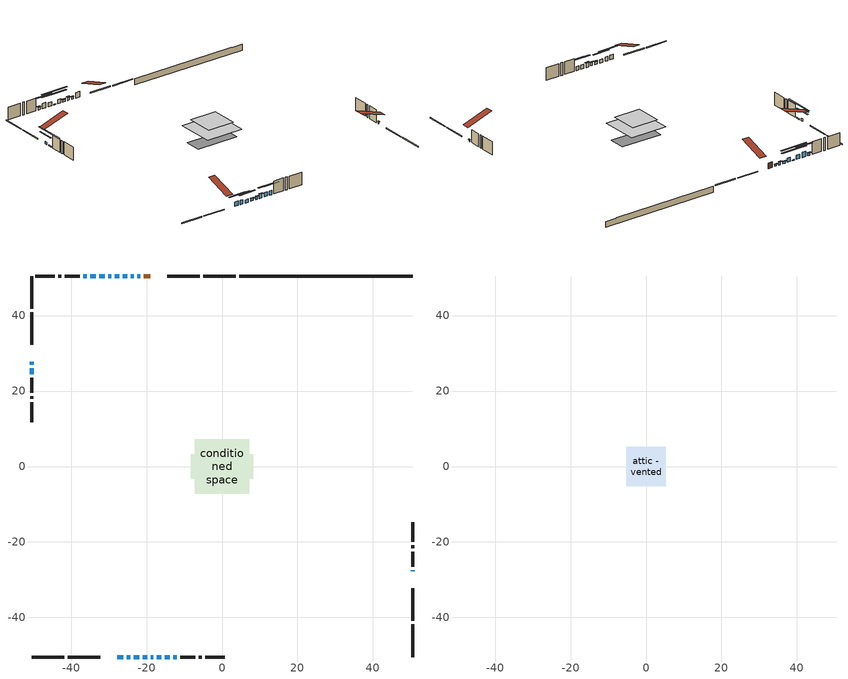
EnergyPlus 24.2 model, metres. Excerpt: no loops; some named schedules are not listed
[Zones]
conditioned space
 floor adiabatic (AdiabaticFloorConstruction): -7.27,-7.27 -7.27,7.27 7.27,7.27 7.27,-7.27 z2.94
 floor foundation (Slab1 construction): -8.22,-3.26 -8.22,3.26 8.22,3.26 8.22,-3.26 z-1.81
 wall outside (RimJoist1 construction): 3.64,50.47 -5,50.47 / -50.47,-50.47 -41.83,-50.47 / -50.47,50.47 -50.47,41.83 / 50.47,-50.47 50.47,-41.83 z0.5:0.8
 wall outside (RimJoist2 construction): -5.93,50.47 -14.53,50.47 / -40.9,-50.47 -32.3,-50.47 / -50.47,40.9 -50.47,32.3 / 50.47,-40.9 50.47,-32.3 z0.5:0.8
 wall outside (AdiabaticWallConstruction 1): -19.06,50.47 -20.8,50.47 z0.5:2.53
 wall outside (AdiabaticWallConstruction): 50.47,-27.77 50.47,-27.51 z0.5:1.12; -27.77,-50.47 -26.23,-50.47 z0.5:2.19; -21.72,50.47 -22.48,50.47 z0.5:1.25; -23.4,50.47 -24.2,50.47 z0.5:1.65; -25.13,50.47 -26.27,50.47 z0.5:1.32; -25.3,-50.47 -24.3,-50.47 / -17.32,-50.47 -16.12,-50.47 / -27.2,50.47 -28.4,50.47 / -31.02,50.47 -32.52,50.47 z0.5:2.1; -23.37,-50.47 -21.91,-50.47 z0.5:1.7; -20.98,-50.47 -19.78,-50.47 / -35.87,50.47 -36.8,50.47 z0.5:1.46; -18.85,-50.47 -18.25,-50.47 z0.5:1.67; -50.47,27.77 -50.47,26.95 z0.5:1.48; -29.33,50.47 -30.09,50.47 / -50.47,26.02 -50.47,24.5 z0.5:0.76; -33.45,50.47 -34.95,50.47 z0.5:2.5; -15.19,-50.47 -13.85,-50.47 / -12.92,-50.47 -11.99,-50.47 z0.5:2.08
 wall outside (Wall1 construction): -37.73,50.47 -41.72,50.47 / -11.06,-50.47 -7.07,-50.47 / -50.47,23.57 -50.47,19.57 / 50.47,-26.58 50.47,-22.58 z0.5:5.38
 wall outside (Wall2 construction): -42.65,50.47 -43.38,50.47 / -6.14,-50.47 -5.41,-50.47 / -50.47,18.64 -50.47,17.92 / 50.47,-21.65 50.47,-20.93 z0.5:5.38
 wall outside (Wall3 construction): -44.31,50.47 -49.55,50.47 / -4.48,-50.47 0.76,-50.47 / -50.47,16.99 -50.47,11.75 / 50.47,-20 50.47,-14.76 z0.5:5.38
 wall foundation (FoundationWall1 construction): 4.57,50.47,-1.81 4.57,50.47,0.5 45.88,50.47,0.5 45.88,50.47,0.37 50.47,50.47,0.37 50.47,50.47,-1.81
 window (WindowConstruction): 50.47,-27.77 50.47,-27.51 z0.5:1.12
 window (WindowConstruction 7): -27.77,-50.47 -26.23,-50.47 z0.5:2.19
 window (WindowConstruction 8): -21.72,50.47 -22.47,50.47 z0.5:1.25
 window (WindowConstruction 9): -23.4,50.47 -24.2,50.47 z0.5:1.65
 window (WindowConstruction 10): -25.13,50.47 -26.27,50.47 z0.5:1.32
 window (WindowConstruction 11): -25.3,-50.47 -24.3,-50.47 z0.5:2.1
 window (WindowConstruction 12): -23.37,-50.47 -21.91,-50.47 z0.5:1.7
 window (WindowConstruction 13): -20.98,-50.47 -19.78,-50.47 z0.5:1.46
 window (WindowConstruction 14): -18.85,-50.47 -18.25,-50.47 z0.5:1.67
 window (WindowConstruction 15): -17.32,-50.47 -16.12,-50.47 z0.5:2.1
 window (WindowConstruction 1): -27.2,50.47 -28.4,50.47 z0.5:2.1
 window (WindowConstruction 16): -50.47,27.77 -50.47,26.95 z0.5:1.48
 window (WindowConstruction 17): -29.33,50.47 -30.09,50.47 z0.5:0.76
 window (WindowConstruction 18): -50.47,26.02 -50.47,24.5 z0.5:0.76
 window (WindowConstruction 2): -31.02,50.47 -32.52,50.47 z0.5:2.1
 window (WindowConstruction 3): -33.45,50.47 -34.95,50.47 z0.5:2.5
 window (WindowConstruction 4): -35.88,50.47 -36.8,50.47 z0.5:1.46
 window (WindowConstruction 5): -15.19,-50.47 -13.85,-50.47 z0.5:2.08
 window (WindowConstruction 6): -12.92,-50.47 -11.99,-50.47 z0.5:2.08
 door (Door): -19.06,50.47 -20.79,50.47 z0.5:2.53
 ceiling adiabatic (AdiabaticFloorConstruction): 7.27,-7.27 7.27,7.27 -7.27,7.27 -7.27,-7.27 z2.94
attic - vented
 floor to conditioned space (Floor1 construction Reversed): -5.2,-5.2 -5.2,5.2 5.2,5.2 5.2,-5.2 z5.38
 roof outside (Roof1 construction): -18.13,50.47,5.38 -18.13,40.35,8.75 -15.46,40.35,8.75 -15.46,50.47,5.38; -28.7,-50.47,5.38 -28.7,-40.35,8.75 -31.37,-40.35,8.75 -31.37,-50.47,5.38; -50.47,28.7,5.38 -40.35,28.7,8.75 -40.35,31.37,8.75 -50.47,31.37,5.38; 50.47,-28.7,5.38 40.35,-28.7,8.75 40.35,-31.37,8.75 50.47,-31.37,5.38
shading: 50.47,-27.31 50.47,-27.97 50.89,-27.97 50.89,-27.31 z1.32; -23.59,-50.47 -30.41,-50.47 -30.41,-50.89 -23.59,-50.89 z4.83; -22.67,50.47 -21.52,50.47 -21.52,50.89 -22.67,50.89 z1.45; -24.4,50.47 -23.2,50.47 -23.2,50.89 -24.4,50.89 z1.85; -26.47,50.47 -24.93,50.47 -24.93,50.89 -26.47,50.89 z1.52; -21.66,-50.47 -27.94,-50.47 -27.94,-50.89 -21.66,-50.89 z4.74; -19.27,-50.47 -26.01,-50.47 -26.01,-50.89 -19.27,-50.89 z4.34; -19.58,-50.47 -21.18,-50.47 -21.18,-50.89 -19.58,-50.89 z1.66; -18.05,-50.47 -19.05,-50.47 -19.05,-50.89 -18.05,-50.89 z1.87; -15.92,-50.47 -17.52,-50.47 -17.52,-50.89 -15.92,-50.89 z2.3; -31.04,50.47 -24.56,50.47 -24.56,50.89 -31.04,50.89 z4.74; -50.47,24.31 -50.47,30.41 -50.89,30.41 -50.89,24.31 z4.12; -35.12,50.47 -24.3,50.47 -24.3,50.89 -35.12,50.89 z5.79; -50.47,19.47 -50.47,31.05 -50.89,31.05 -50.89,19.47 z5.79; -35.16,50.47 -28.38,50.47 -28.38,50.89 -35.16,50.89 z4.74; -37.59,50.47 -30.81,50.47 -30.81,50.89 -37.59,50.89 z5.14; -37,50.47 -35.67,50.47 -35.67,50.89 -37,50.89 z1.66; -11.21,-50.47 -17.83,-50.47 -17.83,-50.89 -11.21,-50.89 z4.72; -9.35,-50.47 -15.56,-50.47 -15.56,-50.89 -9.35,-50.89 z4.72
[Building]
Building 1: Terrain=Suburbs
[Site:Location]
Toronto City Centre_ON: Latitude {deg}=43.63; Longitude {deg}=-79.39; Time Zone {hr}=-5; Elevation {m}=77; Keep Site Location Information=Yes
[Site:GroundTemperature:Shallow]
5.01852, 3.26908, 3.12898, 3.95918, 7.29196, 10.6092, 13.4851, 15.3069, 15.4617, 13.9799, 11.1774, 7.9619
[Site:WaterMainsTemperature]
Calculation Method=Schedule; Temperature Schedule=mains temperature schedule
[Material] Roughness=Rough; Thermal Absorptance=0.9
Name | Thickness {m} | Conductivity {W/m-K} | Density {kg/m3} | Specific Heat {J/kg-K} | Solar Absorptance | Visible Absorptance
asphalt or fiberglass shingles | 0.00635 | 0.162714 | 1121.4 | 1465.45 | 0.4 | 0.4
ceiling stud and cavity | 0.1397 | 0.0798161 | 65.682 | 1177.47 | 0.7 | 0.7
concrete 4.0 in. | 0.1016 | 1.803125 | 2242.8 | 837.4 | 0.7 | 0.7
concrete 8.0 in. | 0.2032 | 1.803125 | 2242.8 | 837.4 | 0.7 | 0.7
door material | 0.04445 | 0.053851 | 512.64 | 1214.23 | 0.7 | 0.7
floor covering | 0.0127 | 0.0433444 | 54.468 | 1339.84 | 0.6 | 0.6
floor rigid ins; wall rigid ins | 0.512978 | 0.029427 | 32.04 | 1214.23 | 0.7 | 0.7
floor stud and cavity | 0.1397 | 1.75129 | 37.0049 | 1207.88 | 0.7 | 0.7
furniture material conditioned space 1 | 0.1524 | 0.115458 | 640.8 | 1214.23 | 0.6 | 0.6
gypsum board | 0.0127 | 0.160291 | 801 | 837.4 | 0.6 | 0.6
osb sheathing 0.5 in. | 0.0127 | 0.115458 | 512.64 | 1214.23 | 0.7 | 0.7
osb sheathing 0.75 in. | 0.01905 | 0.115458 | 512.64 | 1214.23 | 0.7 | 0.7
osb sheathing 2.0 in. | 0.0508 | 0.115458 | 512.64 | 1214.23 | 0.7 | 0.7
rim joist stud and cavity | 0.0508 | 0.0451784 | 125.044 | 1163.47 | 0.6 | 0.6
rim joist stud and cavity 1 | 0.0508 | 0.648972 | 50.32683 | 1063.81 | 0.6 | 0.6
wall stud and cavity | 0.1397 | 0.0772525 | 139.0536 | 1170.24 | 0.7 | 0.7
wall stud and cavity 1 | 0.1397 | 0.0837786 | 139.0536 | 1170.24 | 0.7 | 0.7
wall stud and cavity 2 | 0.1397 | 0.0768782 | 139.0536 | 1170.24 | 0.7 | 0.7
wall stud and cavity 3 | 0.0889 | 0.380278 | 52.3479 | 1209.89 | 0.7 | 0.7
wall stud and cavity 4 | 0.0889 | 0.391764 | 83.0341 | 1211.67 | 0.7 | 0.7
wood siding | 0.0254 | 0.102417 | 544.68 | 1172.36 | 0.4 | 0.4
wood siding 1; wood siding 2; wood siding 3 | 0.0254 | 0.102417 | 544.68 | 1172.36 | 0.7 | 0.7
[WindowMaterial:SimpleGlazingSystem]
Name | U-Factor {W/m2-K} | Solar Heat Gain Coefficient
WindowMaterial | 2.6539 | 0.44
WindowMaterial 1 | 2.25928 | 0.59
WindowMaterial 10 | 2.2218 | 0.6
WindowMaterial 11 | 2.15026 | 0.62
WindowMaterial 12 | 2.13266 | 0.63
WindowMaterial 13 | 2.310946 | 0.57
WindowMaterial 14 | 2.28767 | 0.58
WindowMaterial 15 | 2.24224 | 0.59
WindowMaterial 16 | 5.36741 | 0.57
WindowMaterial 2 | 2.09575 | 0.64
WindowMaterial 3 | 2.07588 | 0.65
WindowMaterial 4 | 2.22521 | 0.6
WindowMaterial 5 | 2.23202 | 0.6
WindowMaterial 6 | 2.16389 | 0.62
WindowMaterial 7 | 2.0878 | 0.64
WindowMaterial 8 | 2.30129 | 0.57
WindowMaterial 9 | 2.225776 | 0.6
[Construction]
AdiabaticFloorConstruction: floor stud and cavity, floor rigid ins, osb sheathing 0.75 in., floor covering
AdiabaticWallConstruction: wood siding 2, wall rigid ins, wall stud and cavity 3, gypsum board
AdiabaticWallConstruction 1: wood siding 3, wall rigid ins, wall stud and cavity 3, gypsum board
Door: door material
Floor1 construction Reversed: gypsum board, ceiling stud and cavity
FoundationWall1 construction: concrete 8.0 in.
furniture construction conditioned space 1: furniture material conditioned space 1
PartitionWallConstruction: gypsum board, wall stud and cavity 4, gypsum board
RimJoist1 construction: wood siding 1, osb sheathing 2.0 in., rim joist stud and cavity
RimJoist2 construction: wood siding 1, rim joist stud and cavity 1
Roof1 construction: asphalt or fiberglass shingles
Slab1 construction: concrete 4.0 in.
Wall1 construction: wood siding, osb sheathing 0.5 in., wall stud and cavity, gypsum board
Wall2 construction: wood siding, osb sheathing 0.5 in., wall stud and cavity 1, gypsum board
Wall3 construction: wood siding, osb sheathing 0.5 in., wall stud and cavity 2, gypsum board
WindowConstruction: WindowMaterial
WindowConstruction 1; WindowConstruction 15: WindowMaterial 1
WindowConstruction 10: WindowMaterial 10
WindowConstruction 11: WindowMaterial 11
WindowConstruction 12: WindowMaterial 12
WindowConstruction 13: WindowMaterial 13
WindowConstruction 14: WindowMaterial 14
WindowConstruction 16: WindowMaterial 15
WindowConstruction 17; WindowConstruction 18: WindowMaterial 16
WindowConstruction 2: WindowMaterial 2
WindowConstruction 3: WindowMaterial 3
WindowConstruction 4: WindowMaterial 4
WindowConstruction 5: WindowMaterial 5
WindowConstruction 6: WindowMaterial 6
WindowConstruction 7: WindowMaterial 7
WindowConstruction 8: WindowMaterial 8
WindowConstruction 9: WindowMaterial 9
[Zone] Multiplier=1; Part of Total Floor Area=Yes
Name | Volume {m3}
attic - vented | 59.154
conditioned space | 811.5
[Space]
Name | Zone | Volume {m3}
attic - vented 1 | attic - vented | 59.154
conditioned space 1 | conditioned space | 811.5
[ZoneInfiltration:EffectiveLeakageArea]
infil attic - vented 1: Zone or Space=attic - vented 1; Schedule=Always On Discrete; Effective Air Leakage Area {cm2}=4547.37; Stack Coefficient=0.000234625; Wind Coefficient=1.03492e-05
[ZoneMixing]
whole house fan mix: Zone or Space=attic - vented; Schedule=Always On Continuous; Design Flow Rate Calculation Method=Flow/Zone; Design Flow Rate {m3/s}=0; Source Zone or Space=conditioned space
[SurfaceProperty:ExposedFoundationPerimeter]
Slab1: Exposed Perimeter Calculation Method=TotalExposedPerimeter; Total Exposed Perimeter {m}=45.901
[InternalMass] Zone or ZoneList=conditioned space; Space or SpaceList=conditioned space 1
Name | Construction | Surface Area {m2}
furniture mass conditioned space 1 | furniture construction conditioned space 1 | 127.36
partition wall mass | PartitionWallConstruction | 318.4
[Lights]
interior lighting: Zone or ZoneList or Space or SpaceList=conditioned space 1; Schedule=interior lighting schedule; Design Level Calculation Method=LightingLevel; Lighting Level {W}=343.2; Return Air Fraction=0; Fraction Radiant=0.6; Fraction Visible=0.2; Fraction Replaceable=1
[People]
occupants: Zone or ZoneList or Space or SpaceList=conditioned space 1; Number of People Schedule=occupants schedule; Number of People Calculation Method=People; Number of People=3; Fraction Radiant=0.314171; Sensible Heat Fraction=0.56303; Activity Level Schedule=occupants activity schedule; Carbon Dioxide Generation Rate {m3/s-W}=0; Enable ASHRAE 55 Comfort Warnings=No; Mean Radiant Temperature Calculation Type=EnclosureAveraged
[ElectricEquipment] Zone or ZoneList or Space or SpaceList=conditioned space 1; Design Level Calculation Method=EquipmentLevel
Name | Schedule | Design Level {W} | Fraction Latent | Fraction Radiant | Fraction Lost
clothes dryer | clothes dryer schedule | 140.772 | 0.015 | 0.081 | 0.85
clothes washer | clothes washer schedule | 32.1985 | 0.03 | 0.162 | 0.7
cooking range | cooking range schedule | 215.147 | 0.08 | 0.432 | 0.2
dishwasher | dishwasher schedule | 66.8632 | 0.3 | 0.18 | 0.4
fridge | fridge schedule | 72.9452 | 0 | 0.6 | 0
mech vent bath fan 0 | mech vent bath fan 0 schedule | 50.2 | 0 | 0 | 1
mech vent bath fan 1 | mech vent bath fan 1 schedule | 50.2 | 0 | 0 | 1
mech vent house fan | mech vent house fan schedule | 0.95 | 0 | 0 | 1
mech vent house fan cfis | mech vent house fan cfis schedule | 0 | 0 | 0 | 0
mech vent range fan 0 | mech vent range fan 0 schedule | 57 | 0 | 0 | 1
misc plug loads | misc plug loads schedule | 494.7 | 0.045 | 0.513 | 0.1
whole house fan | Always On Discrete | 0 | 0 | 0 | 1
[OtherEquipment] Zone or ZoneList or Space or SpaceList=conditioned space 1; Design Level Calculation Method=EquipmentLevel
Name | Fuel Type | Schedule | Design Level {W} | Fraction Latent | Fraction Radiant | Fraction Lost
clothes dryer 1 | Electricity | clothes dryer schedule | 0 | 0.015 | 0.081 | 0.85
cooking range 1 | Electricity | cooking range schedule | 0 | 0.08 | 0.432 | 0.2
general water use latent | None | general water use schedule | 62.594 | 1 | 0 | 0
general water use sensible | None | general water use schedule | -61.6891 | 0 | 0.6 | 0
mech vent house fan latent load | None | Always On Discrete | 0 | 1 | 0 | 0
mech vent house fan sensible load | None | Always On Discrete | 0 | 0 | 0 | 0
water heater energy adjustment1 | NaturalGas | Always On Discrete | 0.01 | 0 | 0 | 1
[ZoneInfiltration:DesignFlowRate] Zone or ZoneList or Space or SpaceList=conditioned space 1; Schedule=Always On Discrete; Design Flow Rate Calculation Method=Flow/Zone; Design Flow Rate {m3/s}=0
infil flow; natural vent flow; whole house fan flow
[Foundation:Kiva]
Foundation Kiva 1: Initial Indoor Air Temperature {C}=18; Wall Height Above Grade {m}=0.499994; Wall Depth Below Slab {m}=0.2032
[Foundation:Kiva:Settings]
Soil Conductivity {W/m-K}=0.849921; Soil Density {kg/m3}=1842.3; Soil Specific Heat {J/kg-K}=418.7; Ground Solar Absorptivity=0.9; Ground Thermal Absorptivity=0.9; Ground Surface Roughness {m}=0.03; Far-Field Width {m}=40; Deep-Ground Boundary Condition=ZeroFlux; Deep-Ground Depth {m}=40; Minimum Cell Dimension {m}=0.2; Maximum Cell Growth Coefficient=3; Simulation Timestep=Timestep
[Exterior:Lights]
exterior lighting: Schedule=exterior lighting schedule; Design Level {W}=75.6
[Schedule:Constant]
Name | Hourly Value
Always On Continuous; mech vent house fan schedule; mech vent house fan cfis schedule; Always On Discrete | 1
occupants activity schedule | 117.228
fridge schedule | 0
[Schedule:Week:Daily]
interior lighting schedule Week Rule - Jan1-Jan27: interior lighting schedule day, interior lighting schedule day, interior lighting schedule day, interior lighting schedule day, interior lighting schedule day, interior lighting schedule day, interior lighting schedule day, interior lighting schedule default day, interior lighting schedule default day, interior lighting schedule default day, interior lighting schedule default day, interior lighting schedule default day
interior lighting schedule Week Rule - Jan28-Feb3: interior lighting schedule day, interior lighting schedule day, interior lighting schedule day, interior lighting schedule day, interior lighting schedule day 1, interior lighting schedule day 1, interior lighting schedule day 1, interior lighting schedule default day, interior lighting schedule default day, interior lighting schedule default day, interior lighting schedule default day, interior lighting schedule default day
interior lighting schedule Week Rule - Feb4-Feb24: interior lighting schedule day 1, interior lighting schedule day 1, interior lighting schedule day 1, interior lighting schedule day 1, interior lighting schedule day 1, interior lighting schedule day 1, interior lighting schedule day 1, interior lighting schedule default day, interior lighting schedule default day, interior lighting schedule default day, interior lighting schedule default day, interior lighting schedule default day
interior lighting schedule Week Rule - Feb25-Mar3: interior lighting schedule day 1, interior lighting schedule day 1, interior lighting schedule day 1, interior lighting schedule day 1, interior lighting schedule day 2, interior lighting schedule day 2, interior lighting schedule day 2, interior lighting schedule default day, interior lighting schedule default day, interior lighting schedule default day, interior lighting schedule default day, interior lighting schedule default day
interior lighting schedule Week Rule - Mar4-Mar31: interior lighting schedule day 2, interior lighting schedule day 2, interior lighting schedule day 2, interior lighting schedule day 2, interior lighting schedule day 2, interior lighting schedule day 2, interior lighting schedule day 2, interior lighting schedule default day, interior lighting schedule default day, interior lighting schedule default day, interior lighting schedule default day, interior lighting schedule default day
interior lighting schedule Week Rule - Apr1-Apr28: interior lighting schedule day 3, interior lighting schedule day 3, interior lighting schedule day 3, interior lighting schedule day 3, interior lighting schedule day 3, interior lighting schedule day 3, interior lighting schedule day 3, interior lighting schedule default day, interior lighting schedule default day, interior lighting schedule default day, interior lighting schedule default day, interior lighting schedule default day
interior lighting schedule Week Rule - Apr29-May5: interior lighting schedule day 3, interior lighting schedule day 3, interior lighting schedule day 4, interior lighting schedule day 4, interior lighting schedule day 4, interior lighting schedule day 4, interior lighting schedule day 4, interior lighting schedule default day, interior lighting schedule default day, interior lighting schedule default day, interior lighting schedule default day, interior lighting schedule default day
interior lighting schedule Week Rule - May6-May26: interior lighting schedule day 4, interior lighting schedule day 4, interior lighting schedule day 4, interior lighting schedule day 4, interior lighting schedule day 4, interior lighting schedule day 4, interior lighting schedule day 4, interior lighting schedule default day, interior lighting schedule default day, interior lighting schedule default day, interior lighting schedule default day, interior lighting schedule default day
interior lighting schedule Week Rule - May27-Jun2: interior lighting schedule day 4, interior lighting schedule day 4, interior lighting schedule day 4, interior lighting schedule day 4, interior lighting schedule day 4, interior lighting schedule day 5, interior lighting schedule day 5, interior lighting schedule default day, interior lighting schedule default day, interior lighting schedule default day, interior lighting schedule default day, interior lighting schedule default day
interior lighting schedule Week Rule - Jun3-Jun30: interior lighting schedule day 5, interior lighting schedule day 5, interior lighting schedule day 5, interior lighting schedule day 5, interior lighting schedule day 5, interior lighting schedule day 5, interior lighting schedule day 5, interior lighting schedule default day, interior lighting schedule default day, interior lighting schedule default day, interior lighting schedule default day, interior lighting schedule default day
interior lighting schedule Week Rule - Jul1-Jul28: interior lighting schedule day 6, interior lighting schedule day 6, interior lighting schedule day 6, interior lighting schedule day 6, interior lighting schedule day 6, interior lighting schedule day 6, interior lighting schedule day 6, interior lighting schedule default day, interior lighting schedule default day, interior lighting schedule default day, interior lighting schedule default day, interior lighting schedule default day
interior lighting schedule Week Rule - Jul29-Aug4: interior lighting schedule day 6, interior lighting schedule day 6, interior lighting schedule day 6, interior lighting schedule day 7, interior lighting schedule day 7, interior lighting schedule day 7, interior lighting schedule day 7, interior lighting schedule default day, interior lighting schedule default day, interior lighting schedule default day, interior lighting schedule default day, interior lighting schedule default day
interior lighting schedule Week Rule - Aug5-Aug25: interior lighting schedule day 7, interior lighting schedule day 7, interior lighting schedule day 7, interior lighting schedule day 7, interior lighting schedule day 7, interior lighting schedule day 7, interior lighting schedule day 7, interior lighting schedule default day, interior lighting schedule default day, interior lighting schedule default day, interior lighting schedule default day, interior lighting schedule default day
interior lighting schedule Week Rule - Aug26-Sep1: interior lighting schedule day 7, interior lighting schedule day 7, interior lighting schedule day 7, interior lighting schedule day 7, interior lighting schedule day 7, interior lighting schedule day 7, interior lighting schedule day 8, interior lighting schedule default day, interior lighting schedule default day, interior lighting schedule default day, interior lighting schedule default day, interior lighting schedule default day
interior lighting schedule Week Rule - Sep2-Sep29: interior lighting schedule day 8, interior lighting schedule day 8, interior lighting schedule day 8, interior lighting schedule day 8, interior lighting schedule day 8, interior lighting schedule day 8, interior lighting schedule day 8, interior lighting schedule default day, interior lighting schedule default day, interior lighting schedule default day, interior lighting schedule default day, interior lighting schedule default day
interior lighting schedule Week Rule - Sep30-Oct6: interior lighting schedule day 8, interior lighting schedule day 9, interior lighting schedule day 9, interior lighting schedule day 9, interior lighting schedule day 9, interior lighting schedule day 9, interior lighting schedule day 9, interior lighting schedule default day, interior lighting schedule default day, interior lighting schedule default day, interior lighting schedule default day, interior lighting schedule default day
interior lighting schedule Week Rule - Oct7-Oct27: interior lighting schedule day 9, interior lighting schedule day 9, interior lighting schedule day 9, interior lighting schedule day 9, interior lighting schedule day 9, interior lighting schedule day 9, interior lighting schedule day 9, interior lighting schedule default day, interior lighting schedule default day, interior lighting schedule default day, interior lighting schedule default day, interior lighting schedule default day
interior lighting schedule Week Rule - Oct28-Nov3: interior lighting schedule day 9, interior lighting schedule day 9, interior lighting schedule day 9, interior lighting schedule day 9, interior lighting schedule day 10, interior lighting schedule day 10, interior lighting schedule day 10, interior lighting schedule default day, interior lighting schedule default day, interior lighting schedule default day, interior lighting schedule default day, interior lighting schedule default day
interior lighting schedule Week Rule - Nov4-Nov24: interior lighting schedule day 10, interior lighting schedule day 10, interior lighting schedule day 10, interior lighting schedule day 10, interior lighting schedule day 10, interior lighting schedule day 10, interior lighting schedule day 10, interior lighting schedule default day, interior lighting schedule default day, interior lighting schedule default day, interior lighting schedule default day, interior lighting schedule default day
interior lighting schedule Week Rule - Nov25-Dec1: interior lighting schedule day 10, interior lighting schedule day 10, interior lighting schedule day 10, interior lighting schedule day 10, interior lighting schedule day 10, interior lighting schedule day 10, interior lighting schedule day 11, interior lighting schedule default day, interior lighting schedule default day, interior lighting schedule default day, interior lighting schedule default day, interior lighting schedule default day
interior lighting schedule Week Rule - Dec2-Dec31: interior lighting schedule day 11, interior lighting schedule day 11, interior lighting schedule day 11, interior lighting schedule day 11, interior lighting schedule day 11, interior lighting schedule day 11, interior lighting schedule day 11, interior lighting schedule default day, interior lighting schedule default day, interior lighting schedule default day, interior lighting schedule default day, interior lighting schedule default day
occupants schedule Week Rule - Jan1-Dec31: occupants schedule day, occupants schedule day, occupants schedule day, occupants schedule day, occupants schedule day, occupants schedule day, occupants schedule day, occupants schedule default day, occupants schedule default day, occupants schedule default day, occupants schedule default day, occupants schedule default day
clothes dryer schedule Week Rule - Jan1-Dec31: clothes dryer schedule day, clothes dryer schedule day, clothes dryer schedule day, clothes dryer schedule day, clothes dryer schedule day, clothes dryer schedule day, clothes dryer schedule day, clothes dryer schedule default day, clothes dryer schedule default day, clothes dryer schedule default day, clothes dryer schedule default day, clothes dryer schedule default day
clothes washer schedule Week Rule - Jan1-Dec31: clothes washer schedule day, clothes washer schedule day, clothes washer schedule day, clothes washer schedule day, clothes washer schedule day, clothes washer schedule day, clothes washer schedule day, clothes washer schedule default day, clothes washer schedule default day, clothes washer schedule default day, clothes washer schedule default day, clothes washer schedule default day
cooking range schedule Week Rule - Jan1-Dec31: cooking range schedule day, cooking range schedule day, cooking range schedule day, cooking range schedule day, cooking range schedule day, cooking range schedule day, cooking range schedule day, cooking range schedule default day, cooking range schedule default day, cooking range schedule default day, cooking range schedule default day, cooking range schedule default day
dishwasher schedule Week Rule - Jan1-Dec31: dishwasher schedule day, dishwasher schedule day, dishwasher schedule day, dishwasher schedule day, dishwasher schedule day, dishwasher schedule day, dishwasher schedule day, dishwasher schedule default day, dishwasher schedule default day, dishwasher schedule default day, dishwasher schedule default day, dishwasher schedule default day
mech vent bath fan 0 schedule Week Rule - Jan1-Dec31: mech vent bath fan 0 schedule day, mech vent bath fan 0 schedule day, mech vent bath fan 0 schedule day, mech vent bath fan 0 schedule day, mech vent bath fan 0 schedule day, mech vent bath fan 0 schedule day, mech vent bath fan 0 schedule day, mech vent bath fan 0 schedule default day, mech vent bath fan 0 schedule default day, mech vent bath fan 0 schedule default day, mech vent bath fan 0 schedule default day, mech vent bath fan 0 schedule default day
mech vent bath fan 1 schedule Week Rule - Jan1-Dec31: mech vent bath fan 1 schedule day, mech vent bath fan 1 schedule day, mech vent bath fan 1 schedule day, mech vent bath fan 1 schedule day, mech vent bath fan 1 schedule day, mech vent bath fan 1 schedule day, mech vent bath fan 1 schedule day, mech vent bath fan 1 schedule default day, mech vent bath fan 1 schedule default day, mech vent bath fan 1 schedule default day, mech vent bath fan 1 schedule default day, mech vent bath fan 1 schedule default day
mech vent range fan 0 schedule Week Rule - Jan1-Dec31: mech vent range fan 0 schedule day, mech vent range fan 0 schedule day, mech vent range fan 0 schedule day, mech vent range fan 0 schedule day, mech vent range fan 0 schedule day, mech vent range fan 0 schedule day, mech vent range fan 0 schedule day, mech vent range fan 0 schedule default day, mech vent range fan 0 schedule default day, mech vent range fan 0 schedule default day, mech vent range fan 0 schedule default day, mech vent range fan 0 schedule default day
misc plug loads schedule Week Rule - Jan1-Dec31: misc plug loads schedule day, misc plug loads schedule day, misc plug loads schedule day, misc plug loads schedule day, misc plug loads schedule day, misc plug loads schedule day, misc plug loads schedule day, misc plug loads schedule default day, misc plug loads schedule default day, misc plug loads schedule default day, misc plug loads schedule default day, misc plug loads schedule default day
general water use schedule Week Rule - Jan1-Dec31: general water use schedule day, general water use schedule day, general water use schedule day, general water use schedule day, general water use schedule day, general water use schedule day, general water use schedule day, general water use schedule default day, general water use schedule default day, general water use schedule default day, general water use schedule default day, general water use schedule default day
exterior lighting schedule Week Rule - Jan1-Jan27: exterior lighting schedule day, exterior lighting schedule day, exterior lighting schedule day, exterior lighting schedule day, exterior lighting schedule day, exterior lighting schedule day, exterior lighting schedule day, exterior lighting schedule default day, exterior lighting schedule default day, exterior lighting schedule default day, exterior lighting schedule default day, exterior lighting schedule default day
exterior lighting schedule Week Rule - Jan28-Feb3: exterior lighting schedule day, exterior lighting schedule day, exterior lighting schedule day, exterior lighting schedule day, exterior lighting schedule day 1, exterior lighting schedule day 1, exterior lighting schedule day 1, exterior lighting schedule default day, exterior lighting schedule default day, exterior lighting schedule default day, exterior lighting schedule default day, exterior lighting schedule default day
exterior lighting schedule Week Rule - Feb4-Feb24: exterior lighting schedule day 1, exterior lighting schedule day 1, exterior lighting schedule day 1, exterior lighting schedule day 1, exterior lighting schedule day 1, exterior lighting schedule day 1, exterior lighting schedule day 1, exterior lighting schedule default day, exterior lighting schedule default day, exterior lighting schedule default day, exterior lighting schedule default day, exterior lighting schedule default day
exterior lighting schedule Week Rule - Feb25-Mar3: exterior lighting schedule day 1, exterior lighting schedule day 1, exterior lighting schedule day 1, exterior lighting schedule day 1, exterior lighting schedule day 2, exterior lighting schedule day 2, exterior lighting schedule day 2, exterior lighting schedule default day, exterior lighting schedule default day, exterior lighting schedule default day, exterior lighting schedule default day, exterior lighting schedule default day
exterior lighting schedule Week Rule - Mar4-Mar31: exterior lighting schedule day 2, exterior lighting schedule day 2, exterior lighting schedule day 2, exterior lighting schedule day 2, exterior lighting schedule day 2, exterior lighting schedule day 2, exterior lighting schedule day 2, exterior lighting schedule default day, exterior lighting schedule default day, exterior lighting schedule default day, exterior lighting schedule default day, exterior lighting schedule default day
exterior lighting schedule Week Rule - Apr1-Apr28: exterior lighting schedule day 3, exterior lighting schedule day 3, exterior lighting schedule day 3, exterior lighting schedule day 3, exterior lighting schedule day 3, exterior lighting schedule day 3, exterior lighting schedule day 3, exterior lighting schedule default day, exterior lighting schedule default day, exterior lighting schedule default day, exterior lighting schedule default day, exterior lighting schedule default day
exterior lighting schedule Week Rule - Apr29-May5: exterior lighting schedule day 3, exterior lighting schedule day 3, exterior lighting schedule day 4, exterior lighting schedule day 4, exterior lighting schedule day 4, exterior lighting schedule day 4, exterior lighting schedule day 4, exterior lighting schedule default day, exterior lighting schedule default day, exterior lighting schedule default day, exterior lighting schedule default day, exterior lighting schedule default day
exterior lighting schedule Week Rule - May6-May26: exterior lighting schedule day 4, exterior lighting schedule day 4, exterior lighting schedule day 4, exterior lighting schedule day 4, exterior lighting schedule day 4, exterior lighting schedule day 4, exterior lighting schedule day 4, exterior lighting schedule default day, exterior lighting schedule default day, exterior lighting schedule default day, exterior lighting schedule default day, exterior lighting schedule default day
exterior lighting schedule Week Rule - May27-Jun2: exterior lighting schedule day 4, exterior lighting schedule day 4, exterior lighting schedule day 4, exterior lighting schedule day 4, exterior lighting schedule day 4, exterior lighting schedule day 5, exterior lighting schedule day 5, exterior lighting schedule default day, exterior lighting schedule default day, exterior lighting schedule default day, exterior lighting schedule default day, exterior lighting schedule default day
exterior lighting schedule Week Rule - Jun3-Jun30: exterior lighting schedule day 5, exterior lighting schedule day 5, exterior lighting schedule day 5, exterior lighting schedule day 5, exterior lighting schedule day 5, exterior lighting schedule day 5, exterior lighting schedule day 5, exterior lighting schedule default day, exterior lighting schedule default day, exterior lighting schedule default day, exterior lighting schedule default day, exterior lighting schedule default day
[Schedule:Year]
interior lighting schedule: interior lighting schedule Week Rule - Jan1-Jan27, 1, 1, 1, 27, interior lighting schedule Week Rule - Jan28-Feb3, 1, 28, 2, 3, interior lighting schedule Week Rule - Feb4-Feb24, 2, 4, 2, 24, interior lighting schedule Week Rule - Feb25-Mar3, 2, 25, 3, 3, interior lighting schedule Week Rule - Mar4-Mar31, 3, 4, 3, 31, interior lighting schedule Week Rule - Apr1-Apr28, 4, 1, 4, 28, interior lighting schedule Week Rule - Apr29-May5, 4, 29, 5, 5, interior lighting schedule Week Rule - May6-May26, 5, 6, 5, 26, interior lighting schedule Week Rule - May27-Jun2, 5, 27, 6, 2, interior lighting schedule Week Rule - Jun3-Jun30, 6, 3, 6, 30, interior lighting schedule Week Rule - Jul1-Jul28, 7, 1, 7, 28, interior lighting schedule Week Rule - Jul29-Aug4, 7, 29, 8, 4, interior lighting schedule Week Rule - Aug5-Aug25, 8, 5, 8, 25, interior lighting schedule Week Rule - Aug26-Sep1, 8, 26, 9, 1, interior lighting schedule Week Rule - Sep2-Sep29, 9, 2, 9, 29, interior lighting schedule Week Rule - Sep30-Oct6, 9, 30, 10, 6, interior lighting schedule Week Rule - Oct7-Oct27, 10, 7, 10, 27, interior lighting schedule Week Rule - Oct28-Nov3, 10, 28, 11, 3, interior lighting schedule Week Rule - Nov4-Nov24, 11, 4, 11, 24, interior lighting schedule Week Rule - Nov25-Dec1, 11, 25, 12, 1, interior lighting schedule Week Rule - Dec2-Dec31, 12, 2, 12, 31
occupants schedule: occupants schedule Week Rule - Jan1-Dec31, 1, 1, 12, 31
clothes dryer schedule: clothes dryer schedule Week Rule - Jan1-Dec31, 1, 1, 12, 31
clothes washer schedule: clothes washer schedule Week Rule - Jan1-Dec31, 1, 1, 12, 31
cooking range schedule: cooking range schedule Week Rule - Jan1-Dec31, 1, 1, 12, 31
dishwasher schedule: dishwasher schedule Week Rule - Jan1-Dec31, 1, 1, 12, 31
mech vent bath fan 0 schedule: mech vent bath fan 0 schedule Week Rule - Jan1-Dec31, 1, 1, 12, 31
mech vent bath fan 1 schedule: mech vent bath fan 1 schedule Week Rule - Jan1-Dec31, 1, 1, 12, 31
mech vent range fan 0 schedule: mech vent range fan 0 schedule Week Rule - Jan1-Dec31, 1, 1, 12, 31
misc plug loads schedule: misc plug loads schedule Week Rule - Jan1-Dec31, 1, 1, 12, 31
general water use schedule: general water use schedule Week Rule - Jan1-Dec31, 1, 1, 12, 31
exterior lighting schedule: exterior lighting schedule Week Rule - Jan1-Jan27, 1, 1, 1, 27, exterior lighting schedule Week Rule - Jan28-Feb3, 1, 28, 2, 3, exterior lighting schedule Week Rule - Feb4-Feb24, 2, 4, 2, 24, exterior lighting schedule Week Rule - Feb25-Mar3, 2, 25, 3, 3, exterior lighting schedule Week Rule - Mar4-Mar31, 3, 4, 3, 31, exterior lighting schedule Week Rule - Apr1-Apr28, 4, 1, 4, 28, exterior lighting schedule Week Rule - Apr29-May5, 4, 29, 5, 5, exterior lighting schedule Week Rule - May6-May26, 5, 6, 5, 26, exterior lighting schedule Week Rule - May27-Jun2, 5, 27, 6, 2, exterior lighting schedule Week Rule - Jun3-Jun30, 6, 3, 6, 30, exterior lighting schedule Week Rule - Jul1-Jul28, 7, 1, 7, 28, exterior lighting schedule Week Rule - Jul29-Aug4, 7, 29, 8, 4, exterior lighting schedule Week Rule - Aug5-Aug25, 8, 5, 8, 25, exterior lighting schedule Week Rule - Aug26-Sep1, 8, 26, 9, 1, exterior lighting schedule Week Rule - Sep2-Sep29, 9, 2, 9, 29, exterior lighting schedule Week Rule - Sep30-Oct6, 9, 30, 10, 6, exterior lighting schedule Week Rule - Oct7-Oct27, 10, 7, 10, 27, exterior lighting schedule Week Rule - Oct28-Nov3, 10, 28, 11, 3, exterior lighting schedule Week Rule - Nov4-Nov24, 11, 4, 11, 24, exterior lighting schedule Week Rule - Nov25-Dec1, 11, 25, 12, 1, exterior lighting schedule Week Rule - Dec2-Dec31, 12, 2, 12, 31
[Schedule:Compact]
mains temperature schedule: Through: 01/01, For: AllDays, Until: 24:00, 8.80333, Through: 01/02, For: AllDays, Until: 24:00, 8.74333, Through: 01/03, For: AllDays, Until: 24:00, 8.68389, Through: 01/04, For: AllDays, Until: 24:00, 8.62611, Through: 01/05, For: AllDays, Until: 24:00, 8.56944, Through: 01/06, For: AllDays, Until: 24:00, 8.51389, Through: 01/07, For: AllDays, Until: 24:00, 8.45944, Through: 01/08, For: AllDays, Until: 24:00, 8.40611, Through: 01/09, For: AllDays, Until: 24:00, 8.35389, Through: 01/10, For: AllDays, Until: 24:00, 8.30278, Through: 01/11, For: AllDays, Until: 24:00, 8.25333, Through: 01/12, For: AllDays, Until: 24:00, 8.205, Through: 01/13, For: AllDays, Until: 24:00, 8.15778, Through: 01/14, For: AllDays, Until: 24:00, 8.11222, Through: 01/15, For: AllDays, Until: 24:00, 8.06778, Through: 01/16, For: AllDays, Until: 24:00, 8.02444, Through: 01/17, For: AllDays, Until: 24:00, 7.98222, Through: 01/18, For: AllDays, Until: 24:00, 7.94167, Through: 01/19, For: AllDays, Until: 24:00, 7.90222, Through: 01/20, For: AllDays, Until: 24:00, 7.86444, Through: 01/21, For: AllDays, Until: 24:00, 7.82778, Through: 01/22, For: AllDays, Until: 24:00, 7.79278, Through: 01/23, For: AllDays, Until: 24:00, 7.75889, Through: 01/24, For: AllDays, Until: 24:00, 7.72667, Through: 01/25, For: AllDays, Until: 24:00, 7.69556, Through: 01/26, For: AllDays, Until: 24:00, 7.66611, Through: 01/27, For: AllDays, Until: 24:00, 7.63778, Through: 01/28, For: AllDays, Until: 24:00, 7.61111, Through: 01/29, For: AllDays, Until: 24:00, 7.58556, Through: 01/30, For: AllDays, Until: 24:00, 7.56167, Through: 01/31, For: AllDays, Until: 24:00, 7.53944, Through: 02/01, For: AllDays, Until: 24:00, 7.51833, Through: 02/02, For: AllDays, Until: 24:00, 7.49889, Through: 02/03, For: AllDays, Until: 24:00, 7.48111, Through: 02/04, For: AllDays, Until: 24:00, 7.46444, Through: 02/05, For: AllDays, Until: 24:00, 7.44944, Through: 02/06, For: AllDays, Until: 24:00, 7.43556, Through: 02/07, For: AllDays, Until: 24:00, 7.42333, Through: 02/08, For: AllDays, Until: 24:00, 7.41278, Through: 02/09, For: AllDays, Until: 24:00, 7.40389, Through: 02/10, For: AllDays, Until: 24:00, 7.39611, Through: 02/11, For: AllDays, Until: 24:00, 7.39, Through: 02/12, For: AllDays, Until: 24:00, 7.38556, Through: 02/13, For: AllDays, Until: 24:00, 7.38222, Through: 02/14, For: AllDays, Until: 24:00, 7.38056, Through: 02/15, For: AllDays, Until: 24:00, 7.38056, Through: 02/16, For: AllDays, Until: 24:00, 7.38222, Through: 02/17, For: AllDays, Until: 24:00, 7.385, Through: 02/18, For: AllDays, Until: 24:00, 7.38944, Through: 02/19, For: AllDays, Until: 24:00, 7.395, Through: 02/20, For: AllDays, Until: 24:00, 7.40278, Through: 02/21, For: AllDays, Until: 24:00, 7.41167, Through: 02/22, For: AllDays, Until: 24:00, 7.42222, Through: 02/23, For: AllDays, Until: 24:00, 7.43389, Through: 02/24, For: AllDays, Until: 24:00, 7.44722, Through: 02/25, For: AllDays, Until: 24:00, 7.46222, Through: 02/26, For: AllDays, Until: 24:00, 7.47833, Through: 02/27, For: AllDays, Until: 24:00, 7.49611, Through: 02/28, For: AllDays, Until: 24:00, 7.51556, Through: 03/01, For: AllDays, Until: 24:00, 7.53667, Through: 03/02, For: AllDays, Until: 24:00, 7.55889, Through: 03/03, For: AllDays, Until: 24:00, 7.58222, Through: 03/04, For: AllDays, Until: 24:00, 7.60722, Through: 03/05, For: AllDays, Until: 24:00, 7.63389, Through: 03/06, For: AllDays, Until: 24:00, 7.66222, Through: 03/07, For: AllDays, Until: 24:00, 7.69111, Through: 03/08, For: AllDays, Until: 24:00, 7.72222, Through: 03/09, For: AllDays, Until: 24:00, 7.75444, Through: 03/10, For: AllDays, Until: 24:00, 7.78778, Through: 03/11, For: AllDays, Until: 24:00, 7.82278, Through: 03/12, For: AllDays, Until: 24:00, 7.85944, Through: 03/13, For: AllDays, Until: 24:00, 7.89722, Through: 03/14, For: AllDays, Until: 24:00, 7.93611, Through: 03/15, For: AllDays, Until: 24:00, 7.97667, Through: 03/16, For: AllDays, Until: 24:00, 8.01833, Through: 03/17, For: AllDays, Until: 24:00, 8.06167, Through: 03/18, For: AllDays, Until: 24:00, 8.10611, Through: 03/19, For: AllDays, Until: 24:00, 8.15167, Through: 03/20, For: AllDays, Until: 24:00, 8.19833, Through: 03/21, For: AllDays, Until: 24:00, 8.24667, Through: 03/22, For: AllDays, Until: 24:00, 8.29611, Through: 03/23, For: AllDays, Until: 24:00, 8.34667, Through: 03/24, For: AllDays, Until: 24:00, 8.39889, Through: 03/25, For: AllDays, Until: 24:00, 8.45167, Through: 03/26, For: AllDays, Until: 24:00, 8.50611, Through: 03/27, For: AllDays, Until: 24:00, 8.56167, Through: 03/28, For: AllDays, Until: 24:00, 8.61833, Through: 03/29, For: AllDays, Until: 24:00, 8.67611, Through: 03/30, For: AllDays, Until: 24:00, 8.735, Through: 03/31, For: AllDays, Until: 24:00, 8.795, Through: 04/01, For: AllDays, Until: 24:00, 8.85611, Through: 04/02, For: AllDays, Until: 24:00, 8.91833, Through: 04/03, For: AllDays, Until: 24:00, 8.98167, Through: 04/04, For: AllDays, Until: 24:00, 9.04556, Through: 04/05, For: AllDays, Until: 24:00, 9.11111, Through: 04/06, For: AllDays, Until: 24:00, 9.17722, Through: 04/07, For: AllDays, Until: 24:00, 9.24444, Through: 04/08, For: AllDays, Until: 24:00, 9.31222, Through: 04/09, For: AllDays, Until: 24:00, 9.38167, Through: 04/10, For: AllDays, Until: 24:00, 9.45167, Through: 04/11, For: AllDays, Until: 24:00, 9.52222, Through: 04/12, For: AllDays, Until: 24:00, 9.59444, Through: 04/13, For: AllDays, Until: 24:00, 9.66667, Through: 04/14, For: AllDays, Until: 24:00, 9.74, Through: 04/15, For: AllDays, Until: 24:00, 9.81444, Through: 04/16, For: AllDays, Until: 24:00, 9.88944, Through: 04/17, For: AllDays, Until: 24:00, 9.96556, Through: 04/18, For: AllDays, Until: 24:00, 10.0417, Through: 04/19, For: AllDays, Until: 24:00, 10.1189, Through: 04/20, For: AllDays, Until: 24:00, 10.1972, Through: 04/21, For: AllDays, Until: 24:00, 10.2756, Through: 04/22, For: AllDays, Until: 24:00, 10.355, Through: 04/23, For: AllDays, Until: 24:00, 10.435, Through: 04/24, For: AllDays, Until: 24:00, 10.515, Through: 04/25, For: AllDays, Until: 24:00, 10.5961, Through: 04/26, For: AllDays, Until: 24:00, 10.6778, Through: 04/27, For: AllDays, Until: 24:00, 10.76, Through: 04/28, For: AllDays, Until: 24:00, 10.8428, Through: 04/29, For: AllDays, Until: 24:00, 10.9261, Through: 04/30, For: AllDays, Until: 24:00, 11.0094, Through: 05/01, For: AllDays, Until: 24:00, 11.0933, Through: 05/02, For: AllDays, Until: 24:00, 11.1778, Through: 05/03, For: AllDays, Until: 24:00, 11.2628, Through: 05/04, For: AllDays, Until: 24:00, 11.3478, Through: 05/05, For: AllDays, Until: 24:00, 11.4333, Through: 05/06, For: AllDays, Until: 24:00, 11.5189, Through: 05/07, For: AllDays, Until: 24:00, 11.605, Through: 05/08, For: AllDays, Until: 24:00, 11.6917, Through: 05/09, For: AllDays, Until: 24:00, 11.7778, Through: 05/10, For: AllDays, Until: 24:00, 11.865, Through: 05/11, For: AllDays, Until: 24:00, 11.9517, Through: 05/12, For: AllDays, Until: 24:00, 12.0389, Through: 05/13, For: AllDays, Until: 24:00, 12.1261, Through: 05/14, For: AllDays, Until: 24:00, 12.2133, Through: 05/15, For: AllDays, Until: 24:00, 12.3006, Through: 05/16, For: AllDays, Until: 24:00, 12.3883, Through: 05/17, For: AllDays, Until: 24:00, 12.4756, Through: 05/18, For: AllDays, Until: 24:00, 12.5628, Through: 05/19, For: AllDays, Until: 24:00, 12.6506, Through: 05/20, For: AllDays, Until: 24:00, 12.7378, Through: 05/21, For: AllDays, Until: 24:00, 12.825, Through: 05/22, For: AllDays, Until: 24:00, 12.9122, Through: 05/23, For: AllDays, Until: 24:00, 12.9994, Through: 05/24, For: AllDays, Until: 24:00, 13.0861, Through: 05/25, For: AllDays, Until: 24:00, 13.1728, Through: 05/26, For: AllDays, Until: 24:00, 13.2594, Through: 05/27, For: AllDays, Until: 24:00, 13.3456, Through: 05/28, For: AllDays, Until: 24:00, 13.4317, Through: 05/29, For: AllDays, Until: 24:00, 13.5172, Through: 05/30, For: AllDays, Until: 24:00, 13.6028, Through: 05/31, For: AllDays, Until: 24:00, 13.6878, Through: 06/01, For: AllDays, Until: 24:00, 13.7722, Through: 06/02, For: AllDays, Until: 24:00, 13.8567, Through: 06/03, For: AllDays, Until: 24:00, 13.9406, Through: 06/04, For: AllDays, Until: 24:00, 14.0239, Through: 06/05, For: AllDays, Until: 24:00, 14.1067, Through: 06/06, For: AllDays, Until: 24:00, 14.1894, Through: 06/07, For: AllDays, Until: 24:00, 14.2711, Through: 06/08, For: AllDays, Until: 24:00, 14.3528, Through: 06/09, For: AllDays, Until: 24:00, 14.4339, Through: 06/10, For: AllDays, Until: 24:00, 14.5139, Through: 06/11, For: AllDays, Until: 24:00, 14.5939, Through: 06/12, For: AllDays, Until: 24:00, 14.6728, Through: 06/13, For: AllDays, Until: 24:00, 14.7511, Through: 06/14, For: AllDays, Until: 24:00, 14.8289, Through: 06/15, For: AllDays, Until: 24:00, 14.9061, Through: 06/16, For: AllDays, Until: 24:00, 14.9822, Through: 06/17, For: AllDays, Until: 24:00, 15.0578, Through: 06/18, For: AllDays, Until: 24:00, 15.1328, Through: 06/19, For: AllDays, Until: 24:00, 15.2067, Through: 06/20, For: AllDays, Until: 24:00, 15.28, Through: 06/21, For: AllDays, Until: 24:00, 15.3522, Through: 06/22, For: AllDays, Until: 24:00, 15.4239, Through: 06/23, For: AllDays, Until: 24:00, 15.4944, Through: 06/24, For: AllDays, Until: 24:00, 15.5639, Through: 06/25, For: AllDays, Until: 24:00, 15.6328, Through: 06/26, For: AllDays, Until: 24:00, 15.7006, Through: 06/27, For: AllDays, Until: 24:00, 15.7678, Through: 06/28, For: AllDays, Until: 24:00, 15.8333, Through: 06/29, For: AllDays, Until: 24:00, 15.8983, Through: 06/30, For: AllDays, Until: 24:00, 15.9622, Through: 07/01, For: AllDays, Until: 24:00, 16.025, Through: 07/02, For: AllDays, Until: 24:00, 16.0872, Through: 07/03, For: AllDays, Until: 24:00, 16.1478, Through: 07/04, For: AllDays, Until: 24:00, 16.2072, Through: 07/05, For: AllDays, Until: 24:00, 16.2661, Through: 07/06, For: AllDays, Until: 24:00, 16.3233, Through: 07/07, For: AllDays, Until: 24:00, 16.3794, Through: 07/08, For: AllDays, Until: 24:00, 16.435, Through: 07/09, For: AllDays, Until: 24:00, 16.4889, Through: 07/10, For: AllDays, Until: 24:00, 16.5417, Through: 07/11, For: AllDays, Until: 24:00, 16.5928, Through: 07/12, For: AllDays, Until: 24:00, 16.6433, Through: 07/13, For: AllDays, Until: 24:00, 16.6922, Through: 07/14, For: AllDays, Until: 24:00, 16.74, Through: 07/15, For: AllDays, Until: 24:00, 16.7867, Through: 07/16, For: AllDays, Until: 24:00, 16.8322, Through: 07/17, For: AllDays, Until: 24:00, 16.8761, Through: 07/18, For: AllDays, Until: 24:00, 16.9189, Through: 07/19, For: AllDays, Until: 24:00, 16.96, Through: 07/20, For: AllDays, Until: 24:00, 17, Through: 07/21, For: AllDays, Until: 24:00, 17.0389, Through: 07/22, For: AllDays, Until: 24:00, 17.0761, Through: 07/23, For: AllDays, Until: 24:00, 17.1122, Through: 07/24, For: AllDays, Until: 24:00, 17.1467, Through: 07/25, For: AllDays, Until: 24:00, 17.18, Through: 07/26, For: AllDays, Until: 24:00, 17.2117, Through: 07/27, For: AllDays, Until: 24:00, 17.2422, Through: 07/28, For: AllDays, Until: 24:00, 17.2711, Through: 07/29, For: AllDays, Until: 24:00, 17.2983, Through: 07/30, For: AllDays, Until: 24:00, 17.3244, Through: 07/31, For: AllDays, Until: 24:00, 17.3494, Through: 08/01, For: AllDays, Until: 24:00, 17.3728, Through: 08/02, For: AllDays, Until: 24:00, 17.3944, Through: 08/03, For: AllDays, Until: 24:00, 17.4144, Through: 08/04, For: AllDays, Until: 24:00, 17.4333, Through: 08/05, For: AllDays, Until: 24:00, 17.4506, Through: 08/06, For: AllDays, Until: 24:00, 17.4667, Through: 08/07, For: AllDays, Until: 24:00, 17.4811, Through: 08/08, For: AllDays, Until: 24:00, 17.4939, Through: 08/09, For: AllDays, Until: 24:00, 17.5056, Through: 08/10, For: AllDays, Until: 24:00, 17.5156, Through: 08/11, For: AllDays, Until: 24:00, 17.5239, Through: 08/12, For: AllDays, Until: 24:00, 17.5311, Through: 08/13, For: AllDays, Until: 24:00, 17.5361, Through: 08/14, For: AllDays, Until: 24:00, 17.54, Through: 08/15, For: AllDays, Until: 24:00, 17.5428, Through: 08/16, For: AllDays, Until: 24:00, 17.5439, Through: 08/17, For: AllDays, Until: 24:00, 17.5433, Through: 08/18, For: AllDays, Until: 24:00, 17.5411, Through: 08/19, For: AllDays, Until: 24:00, 17.5372, Through: 08/20, For: AllDays, Until: 24:00, 17.5322, Through: 08/21, For: AllDays, Until: 24:00, 17.5256, Through: 08/22, For: AllDays, Until: 24:00, 17.5178, Through: 08/23, For: AllDays, Until: 24:00, 17.5083, Through: 08/24, For: AllDays, Until: 24:00, 17.4972, Through: 08/25, For: AllDays, Until: 24:00, 17.4844, Through: 08/26, For: AllDays, Until: 24:00, 17.4706, Through: 08/27, For: AllDays, Until: 24:00, 17.455, Through: 08/28, For: AllDays, Until: 24:00, 17.4378, Through: 08/29, For: AllDays, Until: 24:00, 17.4194, Through: 08/30, For: AllDays, Until: 24:00, 17.3994, Through: 08/31, For: AllDays, Until: 24:00, 17.3778, Through: 09/01, For: AllDays, Until: 24:00, 17.355, Through: 09/02, For: AllDays, Until: 24:00, 17.3311, Through: 09/03, For: AllDays, Until: 24:00, 17.305, Through: 09/04, For: AllDays, Until: 24:00, 17.2778, Through: 09/05, For: AllDays, Until: 24:00, 17.2494, Through: 09/06, For: AllDays, Until: 24:00, 17.2194, Through: 09/07, For: AllDays, Until: 24:00, 17.1878, Through: 09/08, For: AllDays, Until: 24:00, 17.155, Through: 09/09, For: AllDays, Until: 24:00, 17.1206, Through: 09/10, For: AllDays, Until: 24:00, 17.085, Through: 09/11, For: AllDays, Until: 24:00, 17.0483, Through: 09/12, For: AllDays, Until: 24:00, 17.01, Through: 09/13, For: AllDays, Until: 24:00, 16.97, Through: 09/14, For: AllDays, Until: 24:00, 16.9289, Through: 09/15, For: AllDays, Until: 24:00, 16.8867, Through: 09/16, For: AllDays, Until: 24:00, 16.8428, Through: 09/17, For: AllDays, Until: 24:00, 16.7983, Through: 09/18, For: AllDays, Until: 24:00, 16.7517, Through: 09/19, For: AllDays, Until: 24:00, 16.7044, Through: 09/20, For: AllDays, Until: 24:00, 16.6556, Through: 09/21, For: AllDays, Until: 24:00, 16.6056, Through: 09/22, For: AllDays, Until: 24:00, 16.5544, Through: 09/23, For: AllDays, Until: 24:00, 16.5017, Through: 09/24, For: AllDays, Until: 24:00, 16.4483, Through: 09/25, For: AllDays, Until: 24:00, 16.3933, Through: 09/26, For: AllDays, Until: 24:00, 16.3372, Through: 09/27, For: AllDays, Until: 24:00, 16.2806, Through: 09/28, For: AllDays, Until: 24:00, 16.2222, Through: 09/29, For: AllDays, Until: 24:00, 16.1628, Through: 09/30, For: AllDays, Until: 24:00, 16.1022, Through: 10/01, For: AllDays, Until: 24:00, 16.0406, Through: 10/02, For: AllDays, Until: 24:00, 15.9778, Through: 10/03, For: AllDays, Until: 24:00, 15.9144, Through: 10/04, For: AllDays, Until: 24:00, 15.8494, Through: 10/05, For: AllDays, Until: 24:00, 15.7839, Through: 10/06, For: AllDays, Until: 24:00, 15.7172, Through: 10/07, For: AllDays, Until: 24:00, 15.6494, Through: 10/08, For: AllDays, Until: 24:00, 15.5811, Through: 10/09, For: AllDays, Until: 24:00, 15.5117, Through: 10/10, For: AllDays, Until: 24:00, 15.4411, Through: 10/11, For: AllDays, Until: 24:00, 15.37, Through: 10/12, For: AllDays, Until: 24:00, 15.2978, Through: 10/13, For: AllDays, Until: 24:00, 15.225, Through: 10/14, For: AllDays, Until: 24:00, 15.1511, Through: 10/15, For: AllDays, Until: 24:00, 15.0767, Through: 10/16, For: AllDays, Until: 24:00, 15.0011, Through: 10/17, For: AllDays, Until: 24:00, 14.925, Through: 10/18, For: AllDays, Until: 24:00, 14.8483, Through: 10/19, For: AllDays, Until: 24:00, 14.7706, Through: 10/20, For: AllDays, Until: 24:00, 14.6922, Through: 10/21, For: AllDays, Until: 24:00, 14.6133, Through: 10/22, For: AllDays, Until: 24:00, 14.5339, Through: 10/23, For: AllDays, Until: 24:00, 14.4539, Through: 10/24, For: AllDays, Until: 24:00, 14.3728, Through: 10/25, For: AllDays, Until: 24:00, 14.2917, Through: 10/26, For: AllDays, Until: 24:00, 14.21, Through: 10/27, For: AllDays, Until: 24:00, 14.1272, Through: 10/28, For: AllDays, Until: 24:00, 14.0444, Through: 10/29, For: AllDays, Until: 24:00, 13.9611, Through: 10/30, For: AllDays, Until: 24:00, 13.8772, Through: 10/31, For: AllDays, Until: 24:00, 13.7933, Through: 11/01, For: AllDays, Until: 24:00, 13.7089, Through: 11/02, For: AllDays, Until: 24:00, 13.6239, Through: 11/03, For: AllDays, Until: 24:00, 13.5383, Through: 11/04, For: AllDays, Until: 24:00, 13.4528, Through: 11/05, For: AllDays, Until: 24:00, 13.3667, Through: 11/06, For: AllDays, Until: 24:00, 13.2806, Through: 11/07, For: AllDays, Until: 24:00, 13.1944, Through: 11/08, For: AllDays, Until: 24:00, 13.1078, Through: 11/09, For: AllDays, Until: 24:00, 13.0206, Through: 11/10, For: AllDays, Until: 24:00, 12.9339, Through: 11/11, For: AllDays, Until: 24:00, 12.8467, Through: 11/12, For: AllDays, Until: 24:00, 12.7594, Through: 11/13, For: AllDays, Until: 24:00, 12.6722, Through: 11/14, For: AllDays, Until: 24:00, 12.5844, Through: 11/15, For: AllDays, Until: 24:00, 12.4972, Through: 11/16, For: AllDays, Until: 24:00, 12.41, Through: 11/17, For: AllDays, Until: 24:00, 12.3222, Through: 11/18, For: AllDays, Until: 24:00, 12.235, Through: 11/19, For: AllDays, Until: 24:00, 12.1478, Through: 11/20, For: AllDays, Until: 24:00, 12.0606, Through: 11/21, For: AllDays, Until: 24:00, 11.9733, Through: 11/22, For: AllDays, Until: 24:00, 11.8861, Through: 11/23, For: AllDays, Until: 24:00, 11.7994, Through: 11/24, For: AllDays, Until: 24:00, 11.7128, Through: 11/25, For: AllDays, Until: 24:00, 11.6267, Through: 11/26, For: AllDays, Until: 24:00, 11.5406, Through: 11/27, For: AllDays, Until: 24:00, 11.4544, Through: 11/28, For: AllDays, Until: 24:00, 11.3689, Through: 11/29, For: AllDays, Until: 24:00, 11.2839, Through: 11/30, For: AllDays, Until: 24:00, 11.1989, Through: 12/01, For: AllDays, Until: 24:00, 11.1144, Through: 12/02, For: AllDays, Until: 24:00, 11.03, Through: 12/03, For: AllDays, Until: 24:00, 10.9467, Through: 12/04, For: AllDays, Until: 24:00, 10.8633, Through: 12/05, For: AllDays, Until: 24:00, 10.7806, Through: 12/06, For: AllDays, Until: 24:00, 10.6983, Through: 12/07, For: AllDays, Until: 24:00, 10.6167, Through: 12/08, For: AllDays, Until: 24:00, 10.5356, Through: 12/09, For: AllDays, Until: 24:00, 10.4544, Through: 12/10, For: AllDays, Until: 24:00, 10.3744, Through: 12/11, For: AllDays, Until: 24:00, 10.295, Through: 12/12, For: AllDays, Until: 24:00, 10.2167, Through: 12/13, For: AllDays, Until: 24:00, 10.1383, Through: 12/14, For: AllDays, Until: 24:00, 10.0611, Through: 12/15, For: AllDays, Until: 24:00, 9.98444, Through: 12/16, For: AllDays, Until: 24:00, 9.90833, Through: 12/17, For: AllDays, Until: 24:00, 9.83278, Through: 12/18, For: AllDays, Until: 24:00, 9.75833, Through: 12/19, For: AllDays, Until: 24:00, 9.685, Through: 12/20, For: AllDays, Until: 24:00, 9.61222, Through: 12/21, For: AllDays, Until: 24:00, 9.54, Through: 12/22, For: AllDays, Until: 24:00, 9.46889, Through: 12/23, For: AllDays, Until: 24:00, 9.39889, Through: 12/24, For: AllDays, Until: 24:00, 9.32944, Through: 12/25, For: AllDays, Until: 24:00, 9.26111, Through: 12/26, For: AllDays, Until: 24:00, 9.19389, Through: 12/27, For: AllDays, Until: 24:00, 9.12722, Through: 12/28, For: AllDays, Until: 24:00, 9.06167, Through: 12/29, For: AllDays, Until: 24:00, 8.99722, Through: 12/30, For: AllDays, Until: 24:00, 8.93389, Through: 12/31, For: AllDays, Until: 24:00, 8.87111
